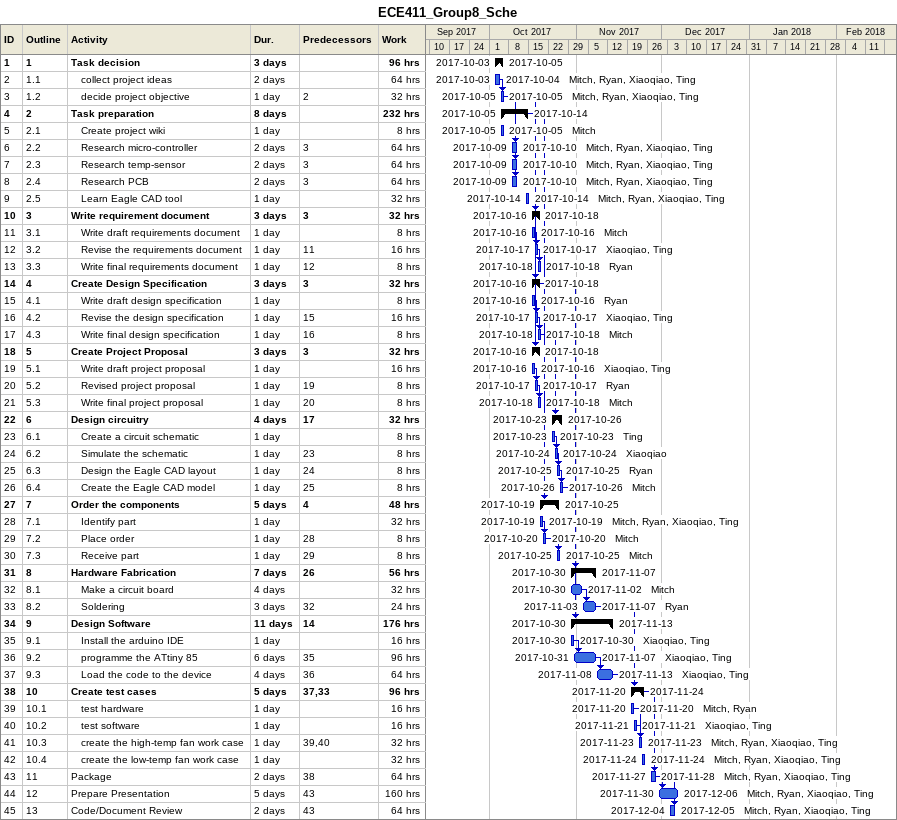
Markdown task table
ECE411_Group8_Sche

| ID | WBS | Task | Duration | Start | Finish | Predecessors | Resources | Work (h) |
|---|---|---|---|---|---|---|---|---|
| 1 | 1 | **Task decision** | 3d | 2017-10-03 | 2017-10-05 |  |  | 96 |
| 2 | 1.1 | collect project ideas | 2d | 2017-10-03 | 2017-10-04 |  | Mitch, Ryan, Xiaoqiao, Ting | 64 |
| 3 | 1.2 | decide project objective | 1d | 2017-10-05 | 2017-10-05 | 2 | Mitch, Ryan, Xiaoqiao, Ting | 32 |
| 4 | 2 | **Task preparation** | 8d | 2017-10-05 | 2017-10-14 |  |  | 232 |
| 5 | 2.1 | Create project wiki | 1d | 2017-10-05 | 2017-10-05 |  | Mitch | 8 |
| 6 | 2.2 | Research micro-controller | 2d | 2017-10-09 | 2017-10-10 | 3 | Mitch, Ryan, Xiaoqiao, Ting | 64 |
| 7 | 2.3 | Research temp-sensor | 2d | 2017-10-09 | 2017-10-10 | 3 | Mitch, Ryan, Xiaoqiao, Ting | 64 |
| 8 | 2.4 | Research PCB | 2d | 2017-10-09 | 2017-10-10 | 3 | Mitch, Ryan, Xiaoqiao, Ting | 64 |
| 9 | 2.5 | Learn Eagle CAD tool | 1d | 2017-10-14 | 2017-10-14 |  | Mitch, Ryan, Xiaoqiao, Ting | 32 |
| 10 | 3 | **Write requirement document** | 3d | 2017-10-16 | 2017-10-18 | 3 |  | 32 |
| 11 | 3.1 | Write draft requirements document | 1d | 2017-10-16 | 2017-10-16 |  | Mitch | 8 |
| 12 | 3.2 | Revise the requirements document | 1d | 2017-10-17 | 2017-10-17 | 11 | Xiaoqiao, Ting | 16 |
| 13 | 3.3 | Write final requirements document | 1d | 2017-10-18 | 2017-10-18 | 12 | Ryan | 8 |
| 14 | 4 | **Create Design Specification** | 3d | 2017-10-16 | 2017-10-18 | 3 |  | 32 |
| 15 | 4.1 | Write draft design specification | 1d | 2017-10-16 | 2017-10-16 |  | Ryan | 8 |
| 16 | 4.2 | Revise the design specification | 1d | 2017-10-17 | 2017-10-17 | 15 | Xiaoqiao, Ting | 16 |
| 17 | 4.3 | Write final design specification | 1d | 2017-10-18 | 2017-10-18 | 16 | Mitch | 8 |
| 18 | 5 | **Create Project Proposal** | 3d | 2017-10-16 | 2017-10-18 | 3 |  | 32 |
| 19 | 5.1 | Write draft project proposal | 1d | 2017-10-16 | 2017-10-16 |  | Xiaoqiao, Ting | 16 |
| 20 | 5.2 | Revised project proposal | 1d | 2017-10-17 | 2017-10-17 | 19 | Ryan | 8 |
| 21 | 5.3 | Write final project proposal | 1d | 2017-10-18 | 2017-10-18 | 20 | Mitch | 8 |
| 22 | 6 | **Design circuitry** | 4d | 2017-10-23 | 2017-10-26 | 17 |  | 32 |
| 23 | 6.1 | Create a circuit schematic | 1d | 2017-10-23 | 2017-10-23 |  | Ting | 8 |
| 24 | 6.2 | Simulate the schematic | 1d | 2017-10-24 | 2017-10-24 | 23 | Xiaoqiao | 8 |
| 25 | 6.3 | Design the Eagle CAD layout | 1d | 2017-10-25 | 2017-10-25 | 24 | Ryan | 8 |
| 26 | 6.4 | Create the Eagle CAD model | 1d | 2017-10-26 | 2017-10-26 | 25 | Mitch | 8 |
| 27 | 7 | **Order the components** | 5d | 2017-10-19 | 2017-10-25 | 4 |  | 48 |
| 28 | 7.1 | Identify part | 1d | 2017-10-19 | 2017-10-19 |  | Mitch, Ryan, Xiaoqiao, Ting | 32 |
| 29 | 7.2 | Place order | 1d | 2017-10-20 | 2017-10-20 | 28 | Mitch | 8 |
| 30 | 7.3 | Receive part | 1d | 2017-10-25 | 2017-10-25 | 29 | Mitch | 8 |
| 31 | 8 | **Hardware Fabrication** | 7d | 2017-10-30 | 2017-11-07 | 26 |  | 56 |
| 32 | 8.1 | Make a circuit board | 4d | 2017-10-30 | 2017-11-02 |  | Mitch | 32 |
| 33 | 8.2 | Soldering | 3d | 2017-11-03 | 2017-11-07 | 32 | Ryan | 24 |
| 34 | 9 | **Design Software** | 11d | 2017-10-30 | 2017-11-13 | 14 |  | 176 |
| 35 | 9.1 | Install the arduino IDE | 1d | 2017-10-30 | 2017-10-30 |  | Xiaoqiao, Ting | 16 |
| 36 | 9.2 | programme the ATtiny 85 | 6d | 2017-10-31 | 2017-11-07 | 35 | Xiaoqiao, Ting | 96 |
| 37 | 9.3 | Load the code to the device | 4d | 2017-11-08 | 2017-11-13 | 36 | Xiaoqiao, Ting | 64 |
| 38 | 10 | **Create test cases** | 5d | 2017-11-20 | 2017-11-24 | 37, 33 |  | 96 |
| 39 | 10.1 | test hardware | 1d | 2017-11-20 | 2017-11-20 |  | Mitch, Ryan | 16 |
| 40 | 10.2 | test software | 1d | 2017-11-21 | 2017-11-21 |  | Xiaoqiao, Ting | 16 |
| 41 | 10.3 | create the high-temp fan work case | 1d | 2017-11-23 | 2017-11-23 | 39, 40 | Mitch, Ryan, Xiaoqiao, Ting | 32 |
| 42 | 10.4 | create the low-temp fan work case | 1d | 2017-11-24 | 2017-11-24 |  | Mitch, Ryan, Xiaoqiao, Ting | 32 |
| 43 | 11 | Package | 2d | 2017-11-27 | 2017-11-28 | 38 | Mitch, Ryan, Xiaoqiao, Ting | 64 |
| 44 | 12 | Prepare Presentation | 5d | 2017-11-30 | 2017-12-06 | 43 | Mitch, Ryan, Xiaoqiao, Ting | 160 |
| 45 | 13 | Code/Document Review | 2d | 2017-12-04 | 2017-12-05 | 43 | Mitch, Ryan, Xiaoqiao, Ting | 64 |
